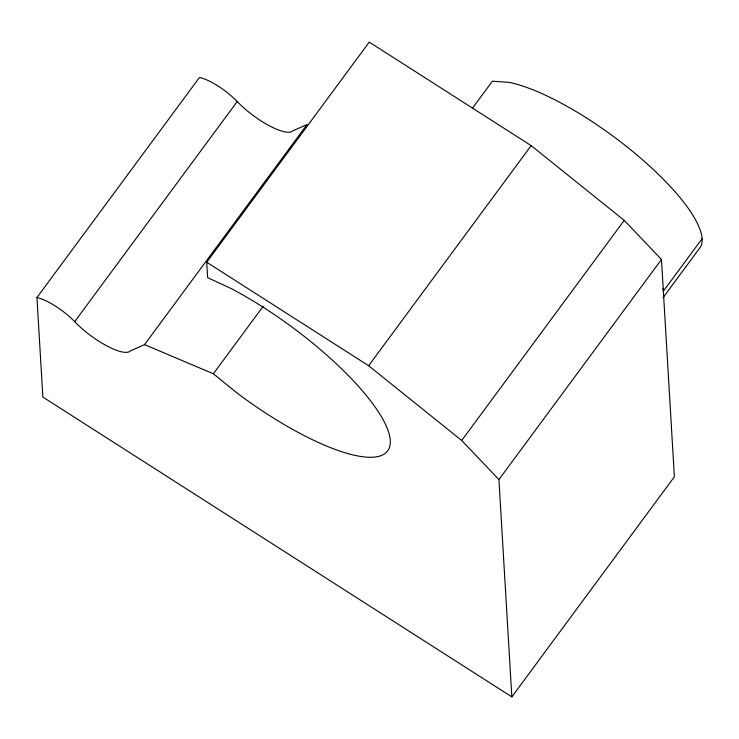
<?xml version="1.0" encoding="UTF-8"?>
<svg xmlns="http://www.w3.org/2000/svg" width="739" height="739" viewBox="0 0 739 739"><rect width="100%" height="100%" fill="white"/><g stroke="black" fill="none" stroke-linecap="round" stroke-linejoin="round"><path stroke-width="1.11" d="M36.95 297.558L199.484 77.438A32.47 9.219 36.4 0 1 237.21 101.557A40.765 11.584 36.4 0 0 292.866 130.821L307.073 124.503L144.53 344.623L130.332 350.933A40.765 11.584 36.4 0 1 74.676 321.668A32.47 9.219 36.4 0 0 36.95 297.558L42.862 397.074L511.841 696.886L674.374 476.775L661.47 259.454L624.233 220.379L531.165 145.62L369.26 42.114L206.726 262.225L207.641 277.661L231.141 288.543A150.839 42.853 36.4 0 1 390.275 440.647A150.839 42.853 36.4 0 1 237.358 393.259L213.349 373.768L144.53 344.623M74.676 321.668L237.21 101.557M213.349 373.768L263.204 306.26M472.72 107.848L492.414 81.179L509.383 82.398A135.893 38.604 36.4 0 1 643.706 160.806A135.893 38.604 36.4 0 1 698.992 248.997L663.012 297.725M206.726 262.225L368.632 365.731L531.165 145.62M511.841 696.886L498.927 479.574L461.699 440.499L624.233 220.379M498.927 479.574L661.47 259.454M663.354 291.194L702.05 238.789M368.632 365.731L461.699 440.499M663.012 288.358A135.893 38.604 36.4 0 1 663.28 290.279"/></g></svg>
